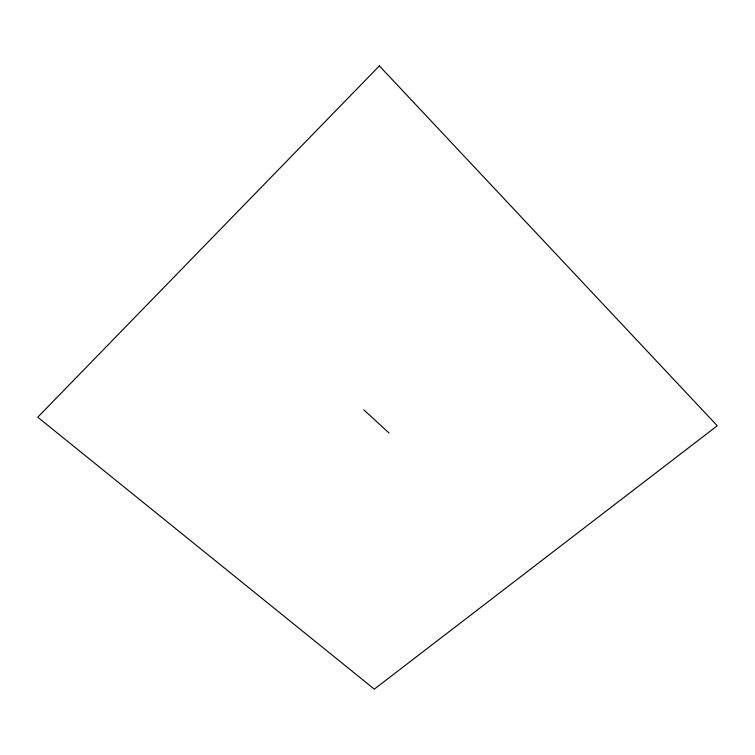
<?xml version="1.0" encoding="UTF-8"?>
<svg xmlns="http://www.w3.org/2000/svg" width="755" height="755" viewBox="0 0 755 755"><rect width="100%" height="100%" fill="white"/><g stroke="black" fill="none" stroke-linecap="round" stroke-linejoin="round"><path stroke-width="1.13" d="M363.778 409.805L389.08 433.03M379.378 65.874L37.75 417.213L374.32 689.126L717.25 425.773L379.378 65.874"/></g></svg>
